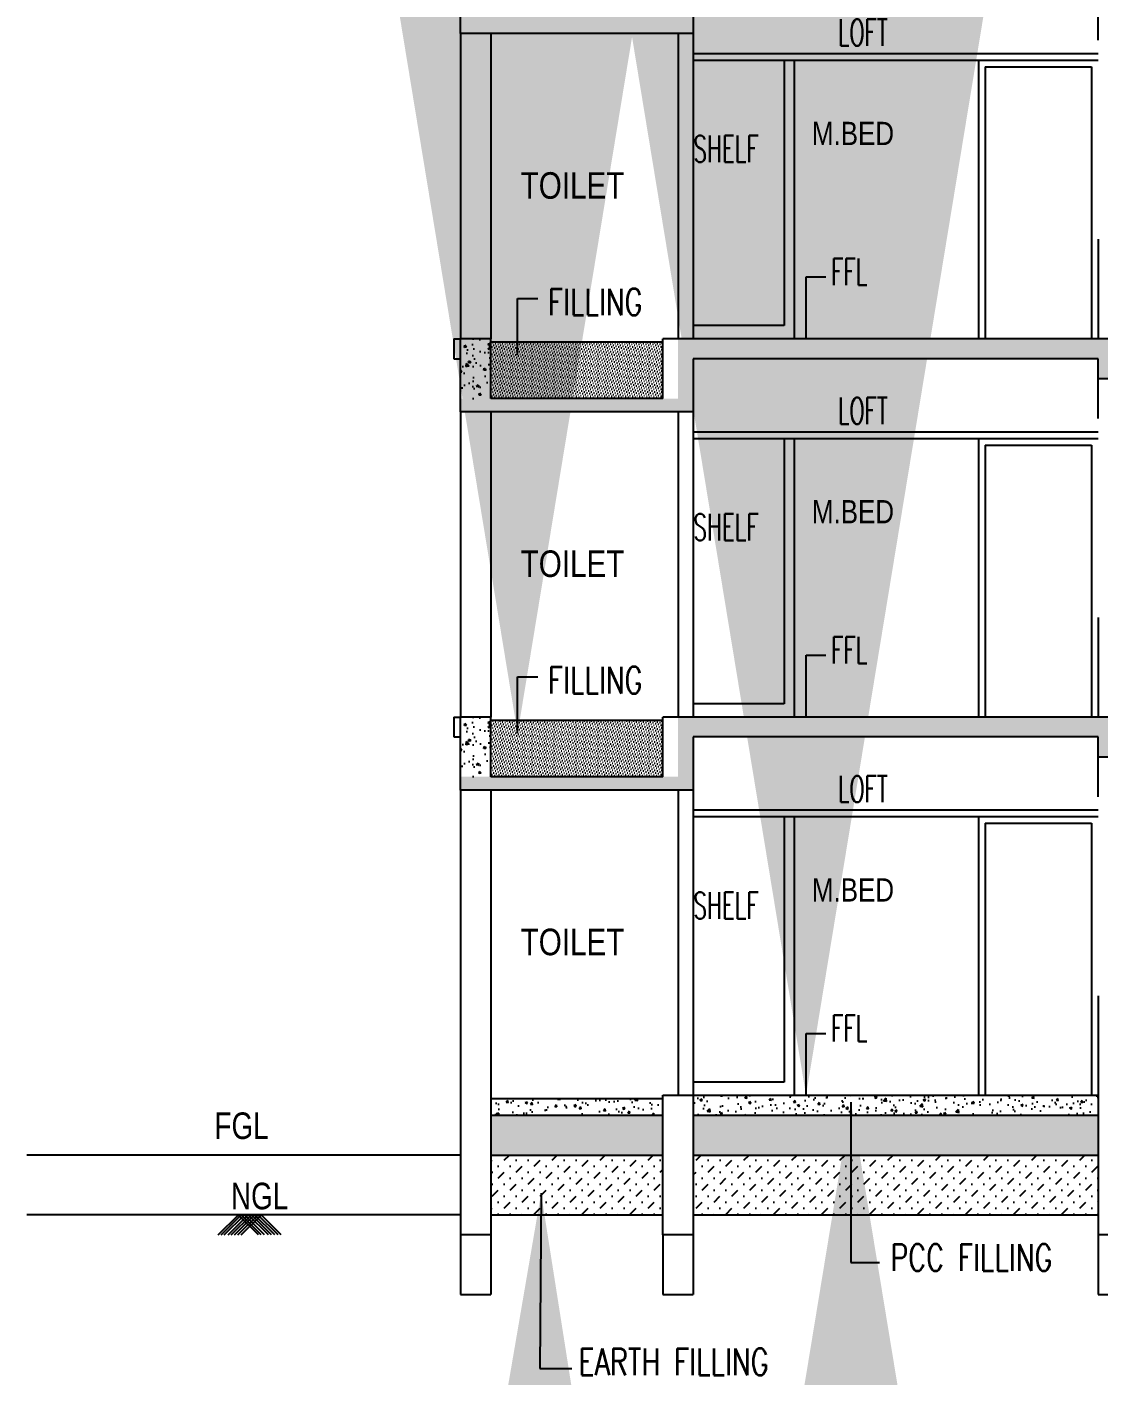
# Model space of a CAD drawing. Header units: metres. Extents: x 10 to 343, y 349 to 530.
# Drawn here: x 253.2 to 261.27, y 454.17 to 464.33 of the extents above; entities that cross this region are included whole.
import ezdxf

# ---------------------------------------------------------------- set-up
doc = ezdxf.new("R2010")
doc.units = ezdxf.units.M
doc.linetypes.add('ACAD_ISO07W100', pattern=[3, 0, -3])
doc.linetypes.add('DASHED2', pattern=[0.375, 0.25, -0.125])
doc.styles.add('m', font='micross.ttf', dxfattribs={"width": 0.9, "height": 350})
doc.styles.add('RS', font='ROMANS.shx')
doc.styles.add('RS3', font='romans.shx', dxfattribs={"width": 0.75, "height": 200})
doc.styles.add('style4', font='romans.shx', dxfattribs={"width": 0.75, "height": 175})
doc.styles.add('style6', font='romans.shx', dxfattribs={"width": 0.8})
doc.dimstyles.new('1', dxfattribs={"dimtxt": 2, "dimasz": 100, "dimexe": 100, "dimexo": 0, "dimgap": 50, "dimtad": 1, "dimdec": 0, "dimzin": 3, "dimdsep": 46, "dimtxsty": 'RS3', "dimblk": 'ARCHTICK', "dimcen": 150, "dimdle": 100, "dimclrd": 256, "dimclre": 256, "dimclrt": 6, "dimadec": 0, "dimazin": 0, "dimtfac": 1, "dimtdec": 0, "dimtmove": 2, "dimatfit": 3, "dimfxl": 0, "dimlwd": -1, "dimlwe": -1, "dimarcsym": 0})
doc.dimstyles.new('Jerry', dxfattribs={"dimscale": 18, "dimtxt": 0.5, "dimasz": 0.25, "dimexe": 0.18, "dimexo": 0.0625, "dimgap": 0.25, "dimtad": 1, "dimdec": 0, "dimdsep": 46, "dimlunit": 3, "dimtxsty": 'RS', "dimblk": 'ARCHTICK', "dimcen": 0.09, "dimse1": 1, "dimse2": 1, "dimclrd": 8, "dimclre": 8, "dimclrt": 6, "dimadec": 0, "dimazin": 0, "dimtfac": 1, "dimtdec": 0, "dimtofl": 0, "dimtmove": 0, "dimatfit": 3, "dimfxl": 0, "dimtolj": 1, "dimtzin": 0, "dimarcsym": 0})
pattern_1 = [(50, (-2691.90113, 1463.90073), (0.183300143, -0.0160366846), [0.0191667, -0.2108337]), (355, (-2691.90113, 1463.90073), (-0.035458736, 0.192227213), [0.01533336, -0.16866696]), (100.4514, (-2691.88585, 1463.89939), (0.147841544, 0.176190412), [0.016289188, -0.179181074]), (46.1842, (-2691.90113, 1463.95184), (0.272739853, -0.042299377), [0.02875005, -0.31625055]), (96.6356, (-2691.8784, 1463.94831), (0.238858662, 0.248941667), [0.024433783, -0.268771567]), (351.1842, (-2691.90113, 1463.95184), (0.238858468, 0.248941853), [0.02300004, -0.25300044]), (21, (-2691.87557, 1463.93906), (0.1525431786, -0.102891673), [0.0191667, -0.2108337]), (326, (-2691.87557, 1463.93906), (0.062180693, 0.185316445), [0.01533336, -0.16866696]), (71.4514, (-2691.86286, 1463.93049), (0.214723934, 0.082424604), [0.016289188, -0.179181074]), (37.5, (-2691.901127, 1463.90073), (0.003107524, 0.0850730217), [0, -0.166622512, 0, -0.17122252, 0, -0.16930585]), (7.5, (-2691.90113, 1463.90073), (0.0672289987, 0.1007942794), [0, -0.097622392, 0, -0.162789172, 0, -0.06452789]), (327.5, (-2691.958116, 1463.90073), (0.1364215265, -0.0057640328), [0, -0.063889, 0, -0.19933368, 0, -0.26450046]), (317.5, (-2691.98367, 1463.90073), (0.1490367247, 0.025582429), [0, -0.0830557, 0, -0.132378008, 0, -0.18783366])]

# ---------------------------------------------------------------- blocks, each defined once
blk = doc.blocks.new('_ArchTick')
at = {"color": 0, "linetype": 'ByBlock', "const_width": 0.15}
blk.add_lwpolyline([(-0.5, -0.5), (0.5, 0.5)], dxfattribs=at)

msp = doc.modelspace()

# ---------------------------------------------------------------- hatches: boundary and pattern name
at = {"ltscale": 200}
h = msp.add_hatch(dxfattribs=at)
h.set_pattern_fill('AR-CONC', color=256, scale=0.025, style=0)
h.set_pattern_definition([(130, (217.01493, 464.26682), (-0.17931505, -0.01568803), [0.01875, -0.20625]), (185, (217.01493, 464.26682), (0.0346878, 0.188048), [0.015, -0.165]), (79.5486, (216.99999, 464.26552), (-0.14462735, 0.1723599), [0.01593505, -0.1752855]), (133.8158, (217.01493, 464.31682), (-0.2668103, -0.0413798), [0.028125, -0.309375]), (83.3644, (216.9927, 464.31338), (-0.2336657, 0.2435295), [0.0239026, -0.2629282]), (188.8158, (217.01493, 464.31682), (-0.2336655, 0.2435297), [0.0225, -0.2475]), (159, (216.98993, 464.30432), (-0.14922676, -0.10065472), [0.01875, -0.20625]), (214, (216.98993, 464.30432), (-0.0608288, 0.1812875), [0.015, -0.165]), (108.5486, (216.9775, 464.29594), (-0.21005566, 0.0806326), [0.01593505, -0.1752855]), (142.5, (217.01493, 464.266823), (-0.00303996, 0.08322346), [0, -0.163, 0, -0.1675, 0, -0.165625]), (172.5, (217.01493, 464.26682), (-0.06576738, 0.09860293), [0, -0.0955, 0, -0.15925, 0, -0.063125]), (212.5, (217.07068, 464.266823), (-0.13345561, -0.00563872), [0, -0.0625, 0, -0.195, 0, -0.25875]), (222.5, (217.09568, 464.26682), (-0.14579654, 0.02502625), [0, -0.08125, 0, -0.1295, 0, -0.18375])])
h.paths.add_polyline_path([(261.5047, 464.8312), (261.5047, 464.5312), (261.2747, 464.5312), (261.2747, 464.6812), (258.2247, 464.6812), (258.2247, 464.2812), (256.4697, 464.2812), (256.4697, 464.3812), (258.1097, 464.3812), (258.1097, 464.8312)])
h.paths.add_polyline_path([(267.3397, 464.8312), (267.3397, 464.5312), (267.1097, 464.5312), (267.1097, 464.6812), (264.8197, 464.6812), (264.8197, 464.5312), (264.5897, 464.5312), (264.5897, 464.8312)])
h = msp.add_hatch(dxfattribs=at)
h.set_pattern_fill('AR-CONC', color=256, scale=0.025, style=0)
h.set_pattern_definition([(130, (217.01493, 461.41682), (-0.17931505, -0.01568803), [0.01875, -0.20625]), (185, (217.01493, 461.41682), (0.0346878, 0.188048), [0.015, -0.165]), (79.5486, (216.99999, 461.41552), (-0.14462735, 0.1723599), [0.01593505, -0.1752855]), (133.8158, (217.01493, 461.46682), (-0.2668103, -0.0413798), [0.028125, -0.309375]), (83.3644, (216.9927, 461.46338), (-0.2336657, 0.2435295), [0.0239026, -0.2629282]), (188.8158, (217.01493, 461.46682), (-0.2336655, 0.2435297), [0.0225, -0.2475]), (159, (216.98993, 461.45432), (-0.14922676, -0.10065472), [0.01875, -0.20625]), (214, (216.98993, 461.45432), (-0.0608288, 0.1812875), [0.015, -0.165]), (108.5486, (216.9775, 461.44594), (-0.21005566, 0.0806326), [0.01593505, -0.1752855]), (142.5, (217.01493, 461.416823), (-0.00303996, 0.08322346), [0, -0.163, 0, -0.1675, 0, -0.165625]), (172.5, (217.01493, 461.41682), (-0.06576738, 0.09860293), [0, -0.0955, 0, -0.15925, 0, -0.063125]), (212.5, (217.07068, 461.416823), (-0.13345561, -0.00563872), [0, -0.0625, 0, -0.195, 0, -0.25875]), (222.5, (217.09568, 461.41682), (-0.14579654, 0.02502625), [0, -0.08125, 0, -0.1295, 0, -0.18375])])
h.paths.add_polyline_path([(261.5047, 461.9812), (261.5047, 461.6812), (261.2747, 461.6812), (261.2747, 461.8312), (258.2247, 461.8312), (258.2247, 461.4312), (256.4697, 461.4312), (256.4697, 461.5312), (258.1097, 461.5312), (258.1097, 461.9812)])
h.paths.add_polyline_path([(267.3397, 461.9812), (267.3397, 461.6812), (267.1097, 461.6812), (267.1097, 461.8312), (264.8197, 461.8312), (264.8197, 461.6812), (264.5897, 461.6812), (264.5897, 461.9812)])
h = msp.add_hatch(dxfattribs=at)
h.set_pattern_fill('AR-CONC', color=256, scale=0.025, style=0)
h.set_pattern_definition([(130, (217.01493, 455.31682), (-0.17931505, -0.01568803), [0.01875, -0.20625]), (185, (217.01493, 455.31682), (0.0346878, 0.188048), [0.015, -0.165]), (79.5486, (216.99999, 455.31552), (-0.14462735, 0.1723599), [0.01593505, -0.1752855]), (133.8158, (217.01493, 455.36682), (-0.2668103, -0.0413798), [0.028125, -0.309375]), (83.3644, (216.9927, 455.36338), (-0.2336657, 0.2435295), [0.0239026, -0.2629282]), (188.8158, (217.01493, 455.36682), (-0.2336655, 0.2435297), [0.0225, -0.2475]), (159, (216.98993, 455.35432), (-0.14922676, -0.1006547), [0.01875, -0.20625]), (214, (216.98993, 455.35432), (-0.0608288, 0.1812875), [0.015, -0.165]), (108.5486, (216.9775, 455.34594), (-0.21005566, 0.0806326), [0.01593505, -0.1752855]), (142.5, (217.01493, 455.316823), (-0.00303996, 0.08322346), [0, -0.163, 0, -0.1675, 0, -0.165625]), (172.5, (217.01493, 455.31682), (-0.06576738, 0.09860293), [0, -0.0955, 0, -0.15925, 0, -0.063125]), (212.5, (217.07068, 455.316823), (-0.13345561, -0.00563872), [0, -0.0625, 0, -0.195, 0, -0.25875]), (222.5, (217.09568, 455.31682), (-0.14579654, 0.02502625), [0, -0.08125, 0, -0.1295, 0, -0.18375])])
h.paths.add_polyline_path([(256.4697, 461.9812), (256.6997, 461.9812), (256.6997, 461.5312), (256.4697, 461.5312)])
at = {"ltscale": 400}
h = msp.add_hatch(dxfattribs=at)
h.set_pattern_fill('DOTS', color=256, scale=0.3, angle=45, style=0)
h.set_pattern_definition([(45, (-2691.901127, 1466.550727), (-0.00662912607, 0.01988737822), [0, -0.01875])])
h.paths.add_polyline_path([(257.9947, 461.9562), (256.6997, 461.9562), (256.6997, 461.5312), (257.9947, 461.5312)])
at = {"ltscale": 200}
h = msp.add_hatch(dxfattribs=at)
h.set_pattern_fill('AR-CONC', color=256, scale=0.025, style=0)
h.set_pattern_definition([(130, (217.01493, 458.56682), (-0.17931505, -0.01568803), [0.01875, -0.20625]), (185, (217.01493, 458.56682), (0.0346878, 0.188048), [0.015, -0.165]), (79.5486, (216.99999, 458.56552), (-0.14462735, 0.1723599), [0.01593505, -0.1752855]), (133.8158, (217.01493, 458.61682), (-0.2668103, -0.0413798), [0.028125, -0.309375]), (83.3644, (216.9927, 458.61338), (-0.2336657, 0.2435295), [0.0239026, -0.2629282]), (188.8158, (217.01493, 458.61682), (-0.2336655, 0.2435297), [0.0225, -0.2475]), (159, (216.98993, 458.60432), (-0.14922676, -0.10065472), [0.01875, -0.20625]), (214, (216.98993, 458.60432), (-0.0608288, 0.1812875), [0.015, -0.165]), (108.5486, (216.9775, 458.59594), (-0.21005566, 0.0806326), [0.01593505, -0.1752855]), (142.5, (217.01493, 458.566823), (-0.00303996, 0.08322346), [0, -0.163, 0, -0.1675, 0, -0.165625]), (172.5, (217.01493, 458.56682), (-0.06576738, 0.09860293), [0, -0.0955, 0, -0.15925, 0, -0.063125]), (212.5, (217.07068, 458.566823), (-0.13345561, -0.00563872), [0, -0.0625, 0, -0.195, 0, -0.25875]), (222.5, (217.09568, 458.56682), (-0.14579654, 0.02502625), [0, -0.08125, 0, -0.1295, 0, -0.18375])])
h.paths.add_polyline_path([(261.5047, 459.1312), (261.5047, 458.8312), (261.2747, 458.8312), (261.2747, 458.9812), (258.2247, 458.9812), (258.2247, 458.5812), (256.4697, 458.5812), (256.4697, 458.6812), (258.1097, 458.6812), (258.1097, 459.1312)])
h.paths.add_polyline_path([(267.3397, 459.1312), (267.3397, 458.8312), (267.1097, 458.8312), (267.1097, 458.9812), (264.8197, 458.9812), (264.8197, 458.8312), (264.5897, 458.8312), (264.5897, 459.1312)])
h = msp.add_hatch(dxfattribs=at)
h.set_pattern_fill('AR-CONC', color=256, scale=0.025, style=0)
h.set_pattern_definition([(130, (217.01493, 452.46682), (-0.17931505, -0.01568803), [0.01875, -0.20625]), (185, (217.01493, 452.46682), (0.0346878, 0.188048), [0.015, -0.165]), (79.5486, (216.99999, 452.46552), (-0.14462735, 0.1723599), [0.01593505, -0.1752855]), (133.8158, (217.01493, 452.51682), (-0.2668103, -0.0413798), [0.028125, -0.309375]), (83.3644, (216.9927, 452.51338), (-0.2336657, 0.2435295), [0.0239026, -0.2629282]), (188.8158, (217.01493, 452.51682), (-0.2336655, 0.2435297), [0.0225, -0.2475]), (159, (216.98993, 452.50432), (-0.14922676, -0.1006547), [0.01875, -0.20625]), (214, (216.98993, 452.50432), (-0.0608288, 0.1812875), [0.015, -0.165]), (108.5486, (216.9775, 452.49594), (-0.21005566, 0.0806326), [0.01593505, -0.1752855]), (142.5, (217.01493, 452.466823), (-0.00303996, 0.08322346), [0, -0.163, 0, -0.1675, 0, -0.165625]), (172.5, (217.01493, 452.46682), (-0.06576738, 0.09860293), [0, -0.0955, 0, -0.15925, 0, -0.063125]), (212.5, (217.07068, 452.466823), (-0.13345561, -0.00563872), [0, -0.0625, 0, -0.195, 0, -0.25875]), (222.5, (217.09568, 452.46682), (-0.14579654, 0.02502625), [0, -0.08125, 0, -0.1295, 0, -0.18375])])
h.paths.add_polyline_path([(256.4697, 459.1312), (256.6997, 459.1312), (256.6997, 458.6812), (256.4697, 458.6812)])
at = {"ltscale": 400}
h = msp.add_hatch(dxfattribs=at)
h.set_pattern_fill('DOTS', color=256, scale=0.3, angle=45, style=0)
h.set_pattern_definition([(45, (-2691.901127, 1463.700727), (-0.00662912607, 0.01988737822), [0, -0.01875])])
h.paths.add_polyline_path([(257.9947, 459.1062), (256.6997, 459.1062), (256.6997, 458.6812), (257.9947, 458.6812)])
h = msp.add_hatch(dxfattribs=at)
h.set_pattern_fill('AR-CONC', color=256, scale=0.025556, style=0)
h.set_pattern_definition(pattern_1)
h.paths.add_polyline_path([(257.9947, 456.2562), (256.6997, 456.2562), (256.6997, 456.1312), (257.9947, 456.1312)])
h = msp.add_hatch(dxfattribs=at)
h.set_pattern_fill('AR-CONC', color=256, scale=0.025556, style=0)
h.set_pattern_definition(pattern_1)
h.paths.add_polyline_path([(261.2747, 456.2812), (258.2247, 456.2812), (258.2247, 456.1312), (261.2747, 456.1312)])
h = msp.add_hatch()
h.set_pattern_fill('AR-SAND', color=256, scale=0.025556, style=0)
h.set_pattern_definition([(37.5, (-2691.901127, 1463.900727), (-0.00160983026, 0.0492410519), [0, -0.03884444444, 0, -0.04344444444, 0, -0.0415277778]), (7.5, (-2691.901127, 1463.90073), (0.0452276269, 0.0721215106), [0, -0.02095555556, 0, -0.0350111111, 0, -0.01341666667]), (327.5, (-2691.93256, 1463.900727), (0.07958362536, 0.00014462026), [0, -0.0127777778, 0, -0.046, 0, -0.06005555556]), (317.5, (-2691.93256, 1463.90073), (0.0768232355, 0.0224294867), [0, -0.0063888889, 0, -0.03015555556, 0, -0.0345])])
h.paths.add_polyline_path([(261.2747, 456.1312), (258.2247, 456.1312), (258.2247, 455.8312), (261.2747, 455.8312)])
h.paths.add_polyline_path([(257.9947, 456.1312), (256.6997, 456.1312), (256.6997, 455.8312), (257.9947, 455.8312)])
h.paths.add_polyline_path([(267.1097, 456.1312), (264.8197, 456.1312), (264.8197, 455.8312), (267.1097, 455.8312)])
h = msp.add_hatch(dxfattribs=at)
h.set_pattern_fill('MUDST', color=256, scale=0.255556, angle=45, style=0)
h.set_pattern_definition([(45, (-2691.901127, 1463.90073), (0.0451762744, 0.1355288233), [0.0638889, -0.0638889, 0, -0.0638889, 0, -0.0638889])])
h.paths.add_polyline_path([(258.2247, 455.8312), (258.2247, 455.3812), (261.2747, 455.3812), (261.2747, 455.8312)])
h.paths.add_polyline_path([(257.9947, 455.3812), (257.9947, 455.8312), (256.6997, 455.8312), (256.6997, 455.3812)])

# ---------------------------------------------------------------- linework, layer by layer
for p, q in [((256.4697, 464.2812), (256.4697, 464.8312)), ((258.2247, 464.6812), (258.2247, 464.2812)), ((261.2747, 464.2312), (261.2747, 464.5312)), ((258.2247, 464.2812), (256.4697, 464.2812)), ((256.4697, 464.2812), (256.4697, 461.9812)), ((256.6997, 464.2812), (256.6997, 461.9812)), ((258.1097, 464.2812), (258.1097, 461.9812)), ((258.2247, 464.2812), (258.2247, 461.9812)), ((258.2247, 464.1312), (261.2747, 464.1312)), ((258.2247, 464.0812), (261.2747, 464.0812)), ((258.9097, 464.0812), (258.9097, 462.0812)), ((258.9847, 464.0812), (258.9847, 461.9812)), ((260.3747, 464.0812), (261.2747, 464.0812)), ((260.3747, 464.0812), (260.3747, 461.9812)), ((260.3747, 464.0812), (261.2747, 464.0812)), ((260.3747, 464.0812), (260.3747, 461.9812)), ((260.4247, 464.0312), (260.4247, 461.9812)), ((260.4247, 464.0312), (261.2247, 464.0312)), ((260.4247, 464.0312), (260.4247, 461.9812)), ((260.4247, 464.0312), (261.2247, 464.0312)), ((261.2247, 464.0312), (261.2247, 461.9812)), ((261.2247, 464.0312), (261.2247, 461.9812)), ((261.2747, 462.7312), (261.2747, 461.9812)), ((258.9097, 462.0812), (258.2247, 462.0812)), ((256.4197, 461.9812), (256.4197, 461.8312)), ((256.4197, 461.9812), (256.4697, 461.9812)), ((256.6997, 461.9812), (256.4697, 461.9812)), ((256.4697, 461.4312), (256.4697, 461.9812)), ((256.6997, 461.5312), (256.6997, 461.9812)), ((261.5047, 461.9812), (257.9947, 461.9812)), ((257.9947, 461.5312), (257.9947, 461.9812)), ((257.9947, 461.9562), (256.6997, 461.9562)), ((256.4197, 461.8312), (256.4697, 461.8312)), ((261.2747, 461.8312), (258.2247, 461.8312)), ((258.2247, 461.8312), (258.2247, 461.4312)), ((261.2747, 461.6812), (261.2747, 461.8312)), ((261.2747, 461.6812), (261.5047, 461.6812)), ((261.2747, 461.3812), (261.2747, 461.6812)), ((257.9947, 461.5312), (256.6997, 461.5312)), ((258.2247, 461.4312), (256.4697, 461.4312)), ((256.4697, 461.4312), (256.4697, 459.1312)), ((256.6997, 461.4312), (256.6997, 459.1312)), ((258.1097, 461.4312), (258.1097, 459.1312)), ((258.2247, 461.4312), (258.2247, 459.1312)), ((258.2247, 461.2812), (261.2747, 461.2812)), ((258.2247, 461.2312), (261.2747, 461.2312)), ((258.9097, 461.2312), (258.9097, 459.2312)), ((258.9847, 461.2312), (258.9847, 459.1312)), ((260.3747, 461.2312), (261.2747, 461.2312)), ((260.3747, 461.2312), (260.3747, 459.1312)), ((260.3747, 461.2312), (261.2747, 461.2312)), ((260.3747, 461.2312), (260.3747, 459.1312)), ((260.4247, 461.1812), (260.4247, 459.1312)), ((260.4247, 461.1812), (261.2247, 461.1812)), ((260.4247, 461.1812), (260.4247, 459.1312)), ((260.4247, 461.1812), (261.2247, 461.1812)), ((261.2247, 461.1812), (261.2247, 459.1312)), ((261.2247, 461.1812), (261.2247, 459.1312)), ((261.2747, 459.8812), (261.2747, 459.1312)), ((258.9097, 459.2312), (258.2247, 459.2312)), ((256.4197, 459.1312), (256.4197, 458.9812)), ((256.4197, 459.1312), (256.4697, 459.1312)), ((256.6997, 459.1312), (256.4697, 459.1312)), ((256.4697, 458.5812), (256.4697, 459.1312)), ((256.6997, 458.6812), (256.6997, 459.1312)), ((261.5047, 459.1312), (257.9947, 459.1312)), ((257.9947, 458.6812), (257.9947, 459.1312)), ((257.9947, 459.1062), (256.6997, 459.1062)), ((256.4197, 458.9812), (256.4697, 458.9812)), ((261.2747, 458.9812), (258.2247, 458.9812)), ((258.2247, 458.9812), (258.2247, 458.5812)), ((261.2747, 458.8312), (261.2747, 458.9812)), ((261.2747, 458.8312), (261.5047, 458.8312)), ((261.2747, 458.5312), (261.2747, 458.8312)), ((257.9947, 458.6812), (256.6997, 458.6812)), ((258.2247, 458.5812), (256.4697, 458.5812)), ((256.4697, 458.5812), (256.4697, 455.2312)), ((256.6997, 458.5812), (256.6997, 455.2312)), ((258.1097, 458.5812), (258.1097, 456.2812)), ((258.2247, 458.5812), (258.2247, 456.2812)), ((258.2247, 458.4312), (261.2747, 458.4312)), ((258.2247, 458.3812), (261.2747, 458.3812)), ((258.9097, 458.3812), (258.9097, 456.3812)), ((258.9847, 458.3812), (258.9847, 456.2812)), ((260.3747, 458.3812), (261.2747, 458.3812)), ((260.3747, 458.3812), (260.3747, 456.2812)), ((260.4247, 458.3312), (260.4247, 456.2812)), ((260.4247, 458.3312), (261.2247, 458.3312)), ((261.2247, 458.3312), (261.2247, 456.2812)), ((261.2747, 457.0312), (261.2747, 455.2312)), ((258.9097, 456.3812), (258.2247, 456.3812)), ((256.6997, 456.2562), (257.9947, 456.2562)), ((257.9947, 456.2812), (261.2747, 456.2812)), ((257.9947, 455.2312), (257.9947, 456.2812)), ((258.2247, 456.2812), (258.2247, 455.2312)), ((256.4697, 455.8312), (253.2034, 455.8312)), ((254.6445, 455.2288), (254.7969, 455.3812)), ((254.666, 455.2288), (254.8185, 455.3812)), ((254.6905, 455.2288), (254.843, 455.3812)), ((254.7191, 455.2288), (254.8715, 455.3812)), ((254.7425, 455.2288), (254.895, 455.3812)), ((254.7665, 455.2288), (254.919, 455.3812)), ((254.7935, 455.2288), (254.946, 455.3812)), ((254.9479, 455.2288), (254.7954, 455.3812)), ((254.9694, 455.2288), (254.817, 455.3812)), ((254.8175, 455.2288), (254.97, 455.3812)), ((254.9939, 455.2288), (254.8415, 455.3812)), ((255.0225, 455.2288), (254.87, 455.3812)), ((255.047, 455.2288), (254.8945, 455.3812)), ((255.0714, 455.2288), (254.919, 455.3812)), ((255.0959, 455.2288), (254.9435, 455.3812)), ((255.1199, 455.2288), (254.9675, 455.3812)), ((256.6997, 455.2312), (256.4697, 455.2312)), ((256.4697, 455.2312), (256.4697, 454.7812)), ((256.6997, 455.2312), (256.6997, 454.7812)), ((258.2247, 455.2312), (257.9947, 455.2312)), ((257.9947, 455.2312), (257.9947, 454.7812)), ((258.2247, 455.2312), (258.2247, 454.7812)), ((261.5047, 455.2312), (261.2747, 455.2312)), ((261.2747, 455.2312), (261.2747, 454.7812)), ((256.4697, 454.7812), (256.6997, 454.7812)), ((257.9947, 454.7812), (258.2247, 454.7812)), ((261.2747, 454.7812), (261.5047, 454.7812))]:
    msp.add_line(p, q, dxfattribs=at)
at = {"linetype": 'DASHED2', "ltscale": 600}
for p, q in [((256.6997, 456.1312), (257.9947, 456.1312)), ((258.2247, 456.1312), (261.2747, 456.1312)), ((256.4697, 455.8312), (255.9783, 455.8312)), ((256.6997, 455.8312), (257.9947, 455.8312)), ((258.2247, 455.8312), (261.2747, 455.8312)), ((256.4697, 455.3812), (253.2034, 455.3812)), ((256.4697, 455.3812), (255.9783, 455.3812)), ((256.6997, 455.3812), (257.9947, 455.3812)), ((258.2247, 455.3812), (261.2747, 455.3812))]:
    msp.add_line(p, q, dxfattribs=at)
at = {"linetype": 'ACAD_ISO07W100', "ltscale": 25}
msp.add_line((256.4697, 455.3812), (255.8697, 455.3812), dxfattribs=at)

# ---------------------------------------------------------------- texts
for s, height, style, width, p in [('LOFT', 0.2, 'style6', 0.6, (259.315, 464.1889)), ('M.BED ', 0.175, 'm', 0.8, (259.1183, 463.4414)), ('SHELF', 0.2, 'style6', 0.6, (258.2247, 463.3122)), ('TOILET', 0.2, 'm', 0.8, (256.9233, 463.0369)), ('FFL', 0.2, 'style6', 0.6, (259.2641, 462.3858)), ('FILLING', 0.2, 'RS3', 0.75, (257.1283, 462.1591)), ('FILLING', 0.2, 'RS3', 0.75, (257.1283, 462.1591)), ('LOFT', 0.2, 'style6', 0.6, (259.315, 461.3389)), ('M.BED ', 0.175, 'm', 0.8, (259.1183, 460.5914)), ('SHELF', 0.2, 'style6', 0.6, (258.2247, 460.4622)), ('TOILET', 0.2, 'm', 0.8, (256.9233, 460.1869)), ('FFL', 0.2, 'style6', 0.6, (259.2641, 459.5358)), ('FILLING', 0.2, 'RS3', 0.75, (257.1283, 459.3091)), ('LOFT', 0.2, 'style6', 0.6, (259.315, 458.4889)), ('M.BED ', 0.175, 'm', 0.8, (259.1183, 457.7414)), ('SHELF', 0.2, 'style6', 0.6, (258.2247, 457.6122)), ('TOILET', 0.2, 'm', 0.8, (256.9233, 457.3369)), ('FFL', 0.2, 'style6', 0.6, (259.2641, 456.6858)), ('FGL', 0.2, 'm', 0.75, (254.6169, 455.9522)), ('NGL', 0.2, 'm', 0.75, (254.741, 455.4226)), ('PCC FILLING', 0.2, 'style4', 0.75, (259.7091, 454.9599)), ('EARTH FILLING', 0.2, 'style4', 0.75, (257.3584, 454.1736))]:
    msp.add_text(s, height=height, dxfattribs=dict(style=style, width=width)).set_placement(p)

# ---------------------------------------------------------------- leaders
at = {"ltscale": 400}
for points in [[(259.0742, 461.9812), (259.0742, 462.4477), (259.2222, 462.4477)], [(256.9008, 461.8595), (256.9008, 462.2843), (257.053, 462.2843)], [(256.9008, 461.8595), (256.9008, 462.2843), (257.053, 462.2843)], [(259.0742, 459.1312), (259.0742, 459.5977), (259.2222, 459.5977)], [(256.9008, 459.0095), (256.9008, 459.4343), (257.053, 459.4343)], [(259.0742, 456.2812), (259.0742, 456.7477), (259.2222, 456.7477)]]:
    msp.add_leader(points, dimstyle='1', override={"dimgap": 50, "dimtad": 0, "dimfxl": 200, "dimfxlon": 1}, dxfattribs=at)
for points in [[(259.4129, 456.2302), (259.4129, 455.0204), (259.6273, 455.0204)], [(257.0778, 455.543), (257.0687, 454.2236), (257.3088, 454.2236)]]:
    msp.add_leader(points, dimstyle='Jerry', override={"dimasz": 15, "dimtad": 0})

doc.saveas('drawing.dxf')
